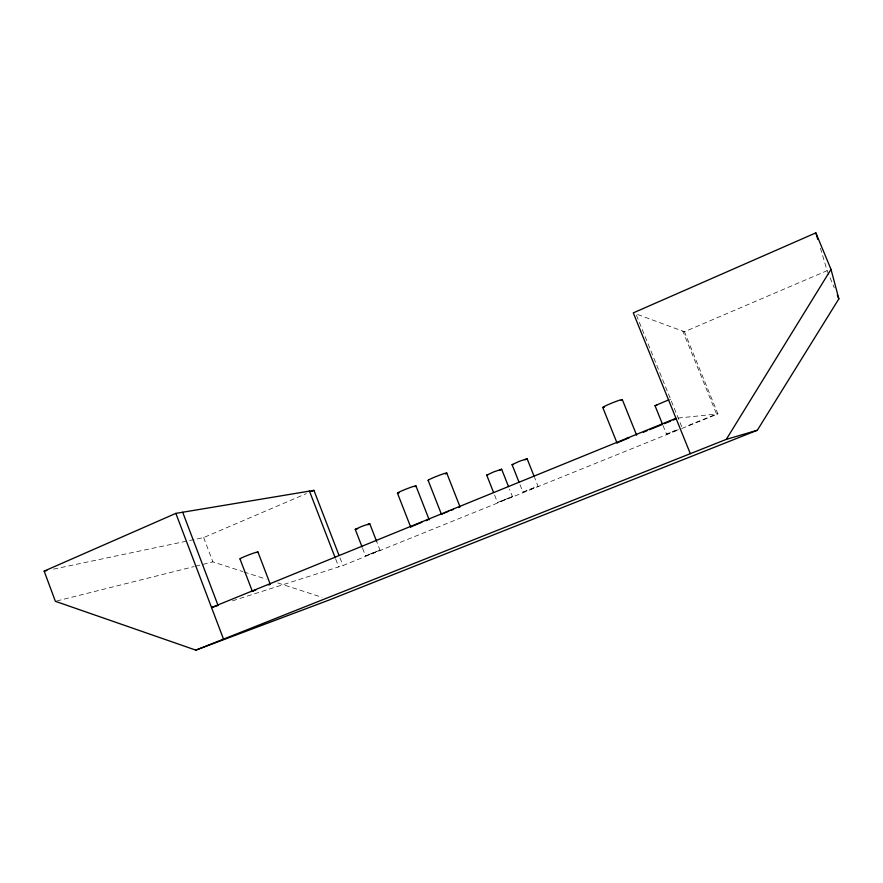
<?xml version="1.0" encoding="UTF-8"?>
<svg xmlns="http://www.w3.org/2000/svg" width="883" height="883" viewBox="0 0 883 883"><rect width="100%" height="100%" fill="white"/><g stroke="black" fill="none" stroke-linecap="round" stroke-linejoin="round"><path stroke-width="0.66" stroke-dasharray="4.42 3.31" d="M362.582 548.288L365.518 555.86L380.021 550.175L376.599 541.356M494.579 495.032L497.515 502.482L512.46 496.577L509.513 489.116M380.021 550.175L365.518 555.86M512.46 496.577L497.515 502.482M520.01 484.679L522.979 492.184L538.034 486.235L534.557 477.482M663.012 425.474L666.51 434.127L677.106 429.668M53.532 569.127L203.653 537.57L306.324 493.619M681.731 426.666L635.881 313.84L684.446 331.754L827.139 270.673L819.744 245.904M677.669 429.955L666.51 434.127M688.63 425.352L716.577 414.05L682.835 331.158M232.483 600.859L342.946 565.528L679.204 429.557L678.387 429.69M681.698 428.542L717.901 413.906L684.446 331.754M373.432 553.023L375.43 552.394M56.711 600.981L194.194 566.555M195.529 566.213L212.88 561.875L242.737 571.566M669.987 399.48L670.694 399.436M522.979 492.184L538.034 486.235M678.111 418.067L717.901 413.906M244.039 571.985L266.103 579.149M277.792 582.946L321.931 597.283M827.139 270.673L834.269 287.836M339.988 557.89L342.946 565.528M335.739 559.182L338.708 566.886M203.653 537.57L212.88 561.875"/><path stroke-width="1.32" d="M339.006 555.341L313.929 490.363L175.86 513.376L44.15 571.102L55.375 601.312L195.838 650.131L726.29 439.381L831.002 269.348L815.848 232.869L633.288 312.88L690.318 453.663M195.838 650.131L329.712 599.811L757.316 430.253L838.85 298.862L831.002 269.348M362.096 547.03L355.253 529.359L362.129 526.246L369.745 523.696L376.599 541.356M493.597 492.537L486.721 475.131L493.873 471.842L501.643 469.226L508.531 486.632M369.745 523.696L367.858 524.734M501.643 469.226L499.646 470.33M519.016 482.173L512.085 464.668L519.447 461.279L527.107 458.707L534.06 476.224M527.107 458.707L524.988 459.877M662.515 424.237L655.009 405.672L668.873 399.811M617.272 442.825L629.071 437.791M410.86 526.853L421.908 522.228M442.836 513.729L441.5 514.447L428.134 480.33M253.123 591.003L256.081 589.723M311.39 491.456L313.929 490.363M444.359 513.056L448.608 511.279M675.981 418.288L211.545 607.548L218.057 605.462L182.693 512.239M643.332 432.24L647.051 430.716M649.535 429.712L661.963 424.646M664.446 423.63L670.661 421.103M673.144 420.087L675.627 419.083M451.047 510.319L453.476 509.381M426.18 520.65L427.736 520.12M357.659 528.718L355.253 529.359M250.849 591.533L253.951 590.561M268.73 584.921L269.823 584.579M656.886 405.275L655.009 405.672M726.29 439.381L757.316 430.253M459.039 507.394L459.9 507.151M487.891 474.899L486.721 475.131M513.178 464.458L512.085 464.668M44.15 571.102L46.832 570.539M626.93 438.277L628.266 438.056M837.327 295.187L838.85 298.862M622.305 399.602L636.643 435.187M602.769 407.516L617.04 443.034M446.754 473.078L459.646 505.893M415.937 485.915L429.171 519.756M397.471 493.167L410.672 527.03M309.469 491.114L335.242 557.89M257.924 551.963L270.353 584.469M239.977 558.917L251.92 590.219M175.86 513.376L223.52 639.137M815.848 232.869L817.79 239.381M240.551 558.851A9.658 0.585 -20.9 0 1 249.138 554.745A9.658 0.585 -20.9 0 1 257.185 552.57M399.006 492.913A9.923 0.64 -21.3 0 1 400.33 491.511A9.923 0.64 -21.3 0 1 412.229 486.831A9.923 0.64 -21.3 0 1 414.944 486.654M428.432 480.385A10 0.651 -21.4 0 1 438.763 475.484A10 0.651 -21.4 0 1 445.418 473.95M604.336 407.262A10.541 0.717 -22 0 1 605.904 405.65A10.541 0.717 -22 0 1 618.497 400.551A10.541 0.717 -22 0 1 621.179 400.441"/></g></svg>
